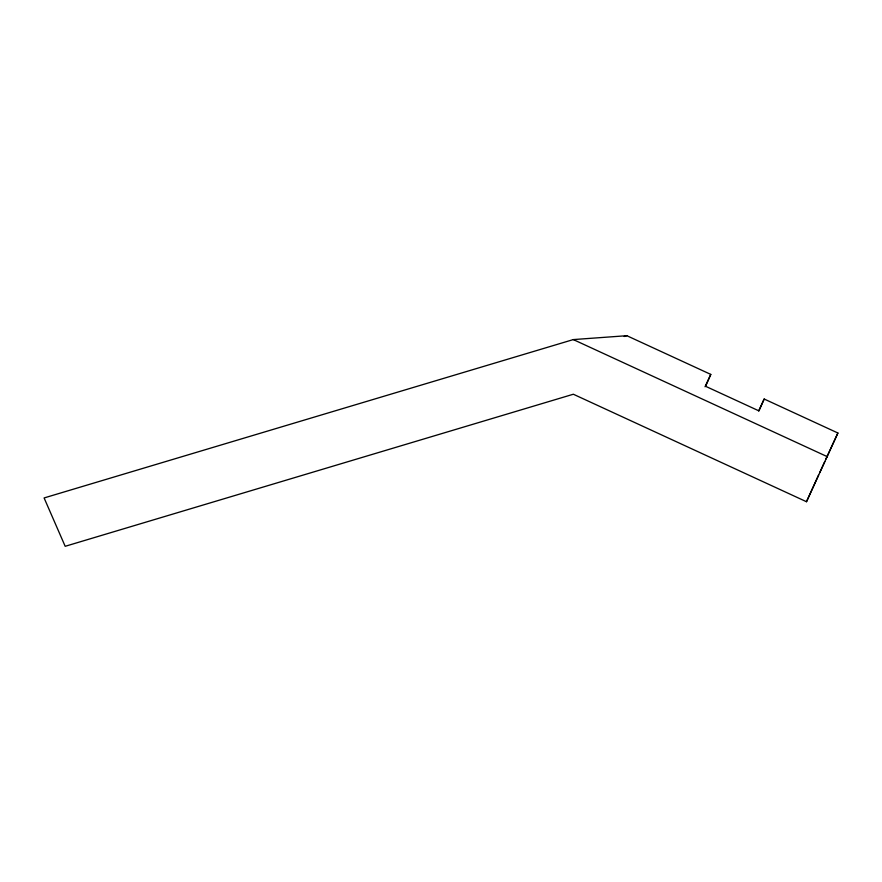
<?xml version="1.0" encoding="UTF-8"?>
<svg xmlns="http://www.w3.org/2000/svg" width="882" height="882" viewBox="0 0 882 882"><rect width="100%" height="100%" fill="white"/><g stroke="black" fill="none" stroke-linecap="round" stroke-linejoin="round"><path stroke-width="1.32" d="M710.793 374.409L705.6 386.294L758.983 410.902L764.176 399.017L837.9 433.007L806.49 501.726L573.344 394.232L65.18 546.3L44.1 497.944L573.311 339.581L626.837 335.7L710.793 374.409L705.016 386.768M806.49 501.726L818.617 475.012M824.802 461.551L819.775 472.532M825.839 459.18L837.9 433.007M758.619 410.913L764.176 399.017M624.191 336.483L626.837 335.7M573.311 339.581L827.514 456.777"/></g></svg>
